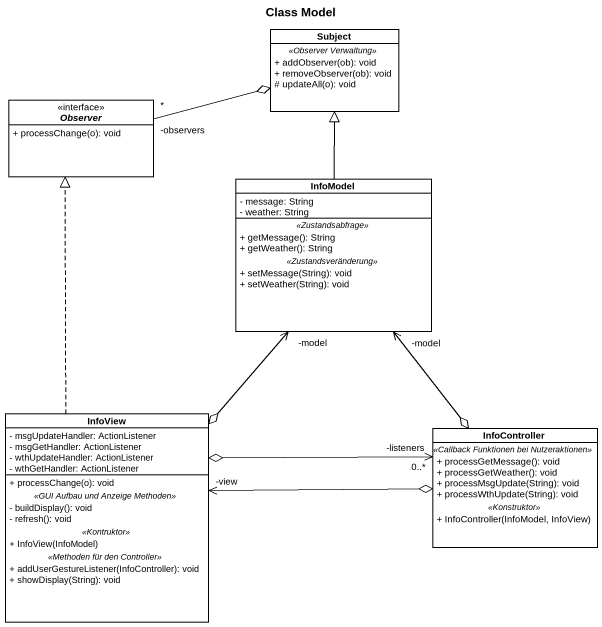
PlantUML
@startuml
title Class Model
hide circle
hide empty members
skinparam classAttributeIconSize 0
class Subject {
  .. <<Observer Verwaltung>> ..
  + addObserver(ob): void
  + removeObserver(ob): void
  # updateAll(o): void
}
interface Observer <<interface>> {
  + processChange(o): void
}
class InfoModel {
  - message: String
  - weather: String
  .. <<Zustandsabfrage>> ..
  + getMessage(): String
  + getWeather(): String
  .. <<Zustandsveränderung>> ..
  + setMessage(String): void
  + setWeather(String): void
}
class InfoView {
  - msgUpdateHandler: ActionListener
  - msgGetHandler: ActionListener
  - wthUpdateHandler: ActionListener
  - wthGetHandler: ActionListener
  --
  + processChange(o): void
  .. <<GUI Aufbau und Anzeige Methoden>> ..
  - buildDisplay(): void
  - refresh(): void
  .. <<Kontruktor>> ..
  + InfoView(InfoModel)
  .. <<Methoden für den Controller>> ..
  + addUserGestureListener(InfoController): void
  + showDisplay(String): void
}
class InfoController {
  .. <<Callback Funktionen bei Nutzeraktionen>> ..
  + processGetMessage(): void
  + processGetWeather(): void
  + processMsgUpdate(String): void
  + processWthUpdate(String): void
  .. <<Konstruktor>> ..
  + InfoController(InfoModel, InfoView)
}
Subject o-left- "-observers\n*" Observer
InfoModel -up-|> Subject
InfoModel "-model" <--o InfoView
InfoModel "-model" <--o InfoController
InfoView .up.|> Observer
InfoView "-view" <-right-o InfoController
InfoController "-listeners\n0..*" <-left-o InfoView
@enduml
